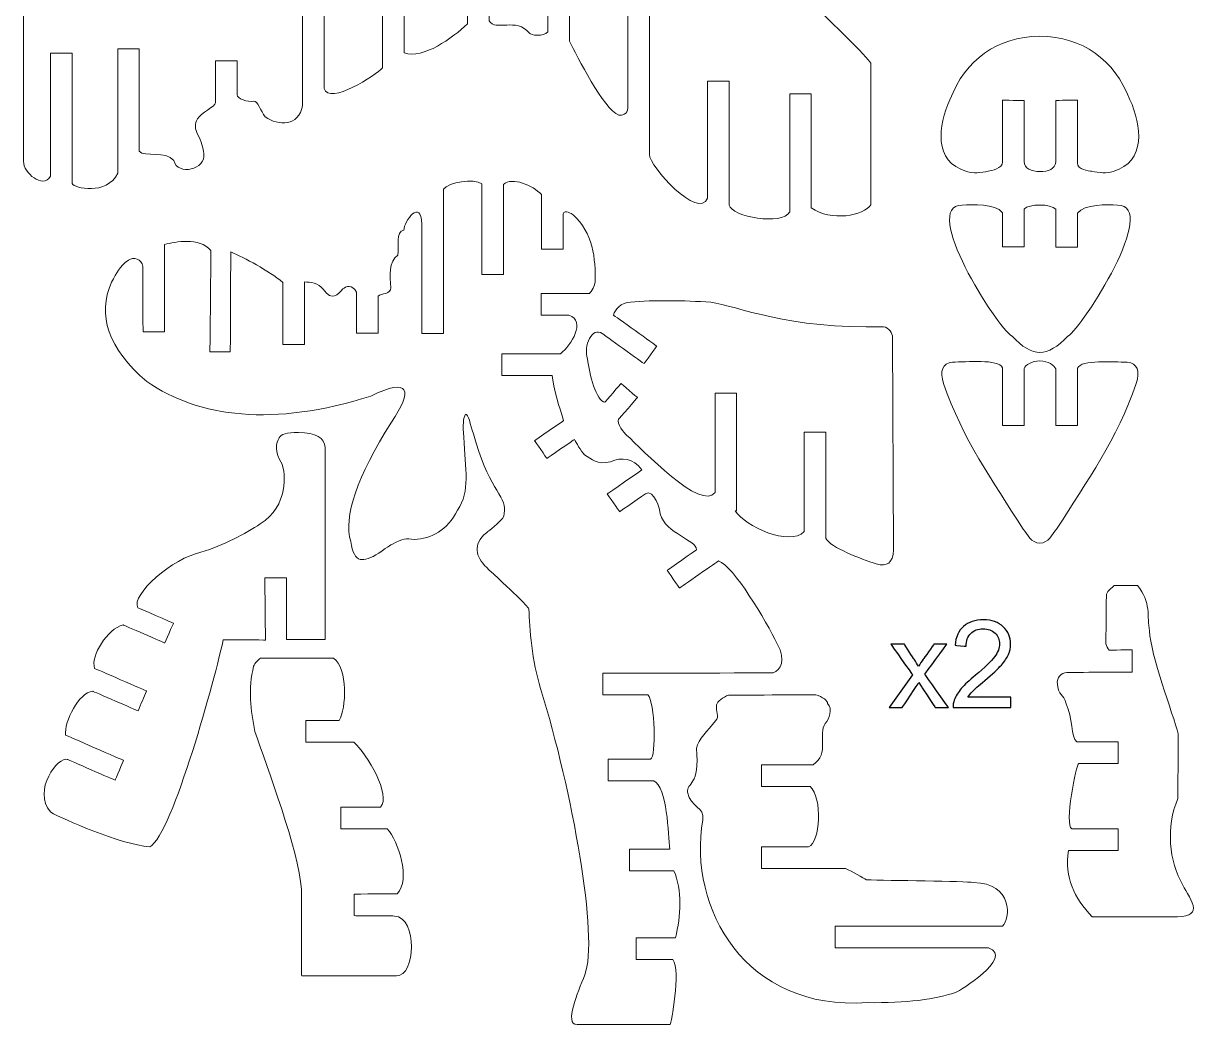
# Model space of a CAD drawing. Header units: centimetres. Extents: x -8.9 to 9.1, y -14.1 to 14.2.
# Drawn here: x -8.89 to 7.37, y -14.11 to -0.2 of the extents above; entities that cross this region are included whole.
import ezdxf

# ---------------------------------------------------------------- set-up
doc = ezdxf.new("R2010")
doc.units = ezdxf.units.CM
doc.header["$MEASUREMENT"] = 0
doc.layers.add('Livello 1', color=7, linetype='Continuous')

msp = doc.modelspace()

# ---------------------------------------------------------------- linework, layer by layer
at = {"layer": 'Livello 1', "color": 250, "lineweight": 20}
for points, knots in [([(-3.59936, -0.60784), (-3.32828, -0.69804), (-2.93151, -0.40298), (-2.71523, -0.20475), (-2.71523, -0.20475), (-2.71523, -0.20475), (-2.71523, 0.91503), (-2.71523, 0.91503), (-2.71523, 0.91503), (-2.71523, 0.91503), (-2.41512, 0.91503), (-2.41512, 0.91503), (-2.41512, 0.91503), (-2.41512, 0.91503), (-2.41512, -0.16362), (-2.41512, -0.16362), (-2.41512, -0.16362), (-2.32851, -0.31538), (-2.03895, -0.11007), (-1.85582, -0.33285), (-1.85582, -0.33285), (-1.84471, -0.36329), (-1.66046, -0.38943), (-1.60027, -0.31595), (-1.60027, -0.31595), (-1.60027, -0.31595), (-1.60027, 1.06105), (-1.60027, 1.06105), (-1.60027, 1.06105), (-1.60027, 1.06105), (-1.3002, 1.06105), (-1.3002, 1.06105), (-1.3002, 1.06105), (-1.3002, 1.06105), (-1.3002, -0.44637), (-1.3002, -0.44637), (-1.3002, -0.44637), (-1.19726, -0.64865), (-0.82338, -1.39753), (-0.61546, -1.47161), (-0.61546, -1.47161), (-0.57588, -1.48745), (-0.49036, -1.46078), (-0.48807, -1.3716), (-0.48807, -1.3716), (-0.48807, -1.3716), (-0.48807, 0.00822), (-0.48807, 0.00822), (-0.48807, 0.00822), (-0.48807, 0.00822), (-0.188, 0.00822), (-0.188, 0.00822), (-0.188, 0.00822), (-0.188, -0.6393), (-0.188, -1.37287), (-0.188, -2.0205), (-0.188, -2.0205), (-0.19826, -2.17784), (0.49805, -2.94157), (0.61817, -2.62555), (0.61817, -2.62555), (0.61817, -2.62555), (0.61817, -0.99984), (0.61817, -0.99984), (0.61817, -0.99984), (0.61817, -0.99984), (0.91828, -0.99984), (0.91828, -0.99984), (0.91828, -0.99984), (0.91828, -0.99984), (0.91828, -2.72232), (0.91828, -2.72232), (0.91828, -2.72232), (0.95179, -2.88738), (1.65915, -3.01103), (1.76075, -2.8182), (1.76075, -2.8182), (1.76075, -2.8182), (1.76075, -1.17916), (1.76075, -1.17916), (1.76075, -1.17916), (1.87, -1.17916), (1.94349, -1.17916), (2.06082, -1.17916), (2.06082, -1.17916), (2.06082, -1.17916), (2.06082, -2.76155), (2.06082, -2.76155), (2.06082, -2.76155), (2.33179, -2.96034), (2.79604, -2.86621), (2.88639, -2.72009), (2.88639, -2.72009), (2.88639, -2.72009), (2.88639, -0.75283), (2.88639, -0.75283), (2.88639, -0.75283), (2.82152, -0.60533), (0.77251, 1.30567), (0.57213, 1.46946), (0.57213, 1.46946), (-0.01708, 1.95107), (-0.8848, 2.5684), (-1.8584, 2.44189), (-1.8584, 2.44189), (-2.70514, 2.25926), (-4.00738, 1.63629), (-5.16195, 1.20258), (-5.16195, 1.20258), (-6.03391, 0.77812), (-5.74058, 0.51541), (-6.04199, 0.36124), (-6.04199, 0.36124), (-6.24759, 0.31048), (-6.4589, 0.41166), (-6.69562, 0.61475), (-6.69562, 0.61475), (-6.94662, 0.80391), (-6.74046, 1.1848), (-7.0189, 1.36236), (-7.0189, 1.36236), (-7.0189, 1.36236), (-7.89654, 1.36236), (-7.89654, 1.36236), (-7.89654, 1.36236), (-7.89654, 1.36236), (-7.89654, 1.66243), (-7.89654, 1.66243), (-7.89654, 1.66243), (-7.89654, 1.66243), (-7.15243, 1.66243), (-7.15243, 1.66243), (-7.15243, 1.66243), (-6.92284, 1.66575), (-6.69791, 2.3961), (-7.01411, 2.41406), (-7.01411, 2.41406), (-7.01411, 2.41406), (-7.78535, 2.41575), (-7.78535, 2.41575), (-7.78535, 2.41575), (-7.78535, 2.52056), (-7.78535, 2.62198), (-7.78535, 2.71586), (-7.78535, 2.71586), (-7.78535, 2.71586), (-6.7746, 2.71586), (-6.7746, 2.71586), (-6.7746, 2.71586), (-6.60125, 2.76497), (-6.58379, 3.30651), (-6.76095, 3.42522), (-6.76095, 3.42522), (-6.76095, 3.42522), (-7.70304, 3.42522), (-7.70304, 3.42522), (-7.70304, 3.42522), (-7.70304, 3.42522), (-7.70304, 3.7253), (-7.70304, 3.7253), (-7.70304, 3.7253), (-7.70304, 3.7253), (-6.71851, 3.7253), (-6.71851, 3.7253), (-6.71851, 3.7253), (-6.67212, 3.76396), (-6.64944, 3.81984), (-6.63483, 3.87396), (-6.63483, 3.87396), (-6.62478, 4.19753), (-6.80727, 4.88576), (-6.98747, 5.12134), (-6.98747, 5.12134), (-7.04921, 5.20954), (-7.1379, 5.38226), (-7.28204, 5.22665), (-7.28204, 5.22665), (-7.28204, 5.22665), (-7.28204, 4.62767), (-7.28204, 4.62767), (-7.28204, 4.62767), (-7.28204, 4.62767), (-7.58211, 4.62767), (-7.58211, 4.62767), (-7.58211, 4.62767), (-7.58211, 4.62767), (-7.58211, 5.70022), (-7.58211, 5.70022), (-7.58211, 5.70022), (-7.70216, 5.94632), (-8.14645, 6.00544), (-8.19849, 5.84838), (-8.19849, 5.84838), (-8.19849, 5.45042), (-8.19849, 5.03082), (-8.19849, 4.63275), (-8.19849, 4.63275), (-8.19849, 4.63275), (-8.49856, 4.63275), (-8.49856, 4.63275), (-8.49856, 4.63275), (-8.49856, 4.63275), (-8.49856, 5.36215), (-8.49856, 5.36215), (-8.49856, 5.36215), (-8.59025, 5.46428), (-8.85412, 5.4071), (-8.87363, 4.87648), (-8.87363, 4.87648), (-8.87363, 2.43699), (-8.89, 0.32403), (-8.89, -2.11543), (-8.89, -2.11543), (-8.88605, -2.27058), (-8.62344, -2.5068), (-8.51285, -2.32195), (-8.51285, -2.32195), (-8.51285, -2.32195), (-8.51288, -0.61094), (-8.51288, -0.61094), (-8.51288, -0.61094), (-8.51288, -0.61094), (-8.21277, -0.61094), (-8.21277, -0.61094), (-8.21277, -0.61094), (-8.21277, -0.61094), (-8.21277, -2.42429), (-8.21277, -2.42429), (-8.21277, -2.42429), (-8.18826, -2.48902), (-7.72964, -2.59415), (-7.57922, -2.28074), (-7.57922, -2.28074), (-7.57922, -2.28074), (-7.57922, -0.55189), (-7.57922, -0.55189), (-7.57922, -0.55189), (-7.57922, -0.55189), (-7.27911, -0.55189), (-7.27911, -0.55189), (-7.27911, -0.55189), (-7.27911, -0.55189), (-7.27911, -1.97432), (-7.27911, -1.97432), (-7.27911, -1.97432), (-7.20983, -2.06347), (-6.90616, -1.95986), (-6.80032, -2.10517), (-6.80032, -2.10517), (-6.74726, -2.31923), (-6.34647, -2.2316), (-6.38281, -2.00572), (-6.38281, -2.00572), (-6.39473, -1.93153), (-6.41467, -1.83205), (-6.46487, -1.74745), (-6.46487, -1.74745), (-6.50663, -1.6613), (-6.51464, -1.59082), (-6.46924, -1.52686), (-6.46924, -1.52686), (-6.42976, -1.44815), (-6.21993, -1.3511), (-6.22021, -1.30119), (-6.22021, -1.30119), (-6.22021, -1.30119), (-6.22021, -0.71688), (-6.22021, -0.71688), (-6.22021, -0.71688), (-6.22021, -0.71688), (-5.92014, -0.71688), (-5.92014, -0.71688), (-5.92014, -0.71688), (-5.92014, -0.71688), (-5.92014, -1.18939), (-5.92014, -1.18939), (-5.92014, -1.18939), (-5.92113, -1.23885), (-5.7772, -1.29921), (-5.68646, -1.28044), (-5.68646, -1.28044), (-5.63259, -1.26524), (-5.59322, -1.41863), (-5.52937, -1.49655), (-5.52937, -1.49655), (-5.34152, -1.62486), (-5.06413, -1.6311), (-5.01015, -1.34313), (-5.01015, -1.34313), (-5.01015, -1.34313), (-5.01015, 0.03457), (-5.01015, 0.03457), (-5.01015, 0.03457), (-5.01015, 0.03457), (-4.70973, 0.03295), (-4.70973, 0.03295), (-4.70973, 0.03295), (-4.70973, 0.03295), (-4.70973, -1.10296), (-4.70973, -1.10296), (-4.70973, -1.10296), (-4.63705, -1.34384), (-3.98766, -0.91373), (-3.89943, -0.81495), (-3.89943, -0.81495), (-3.89943, -0.81495), (-3.89943, 0.46732), (-3.89943, 0.46732), (-3.89943, 0.46732), (-3.89943, 0.46732), (-3.59936, 0.46732), (-3.59936, 0.46732), (-3.59936, 0.46732), (-3.59936, 0.46732), (-3.59936, -0.60784), (-3.59936, -0.60784)], [0, 0, 0, 0, 0.01265823, 0.01265823, 0.01265823, 0.01265824, 0.02531646, 0.02531646, 0.02531646, 0.02531647, 0.03797468, 0.03797468, 0.03797468, 0.03797469, 0.05063291, 0.05063291, 0.05063291, 0.05063292, 0.06329114, 0.06329114, 0.06329114, 0.06329115, 0.07594937, 0.07594937, 0.07594937, 0.07594938, 0.08860759, 0.08860759, 0.08860759, 0.0886076, 0.10126582, 0.10126582, 0.10126582, 0.10126583, 0.11392405, 0.11392405, 0.11392405, 0.11392406, 0.12658228, 0.12658228, 0.12658228, 0.12658229, 0.13924051, 0.13924051, 0.13924051, 0.13924052, 0.15189873, 0.15189873, 0.15189873, 0.15189874, 0.16455696, 0.16455696, 0.16455696, 0.16455697, 0.17721519, 0.17721519, 0.17721519, 0.1772152, 0.18987342, 0.18987342, 0.18987342, 0.18987343, 0.20253165, 0.20253165, 0.20253165, 0.20253166, 0.21518987, 0.21518987, 0.21518987, 0.21518988, 0.2278481, 0.2278481, 0.2278481, 0.22784811, 0.24050633, 0.24050633, 0.24050633, 0.24050634, 0.25316456, 0.25316456, 0.25316456, 0.25316457, 0.26582278, 0.26582278, 0.26582278, 0.26582279, 0.27848101, 0.27848101, 0.27848101, 0.27848102, 0.29113924, 0.29113924, 0.29113924, 0.29113925, 0.30379747, 0.30379747, 0.30379747, 0.30379748, 0.3164557, 0.3164557, 0.3164557, 0.31645571, 0.32911392, 0.32911392, 0.32911392, 0.32911393, 0.34177215, 0.34177215, 0.34177215, 0.34177216, 0.35443038, 0.35443038, 0.35443038, 0.35443039, 0.36708861, 0.36708861, 0.36708861, 0.36708862, 0.37974684, 0.37974684, 0.37974684, 0.37974685, 0.39240506, 0.39240506, 0.39240506, 0.39240507, 0.40506329, 0.40506329, 0.40506329, 0.4050633, 0.41772152, 0.41772152, 0.41772152, 0.41772153, 0.43037975, 0.43037975, 0.43037975, 0.43037976, 0.44303797, 0.44303797, 0.44303797, 0.44303798, 0.4556962, 0.4556962, 0.4556962, 0.45569621, 0.46835443, 0.46835443, 0.46835443, 0.46835444, 0.48101266, 0.48101266, 0.48101266, 0.48101267, 0.49367089, 0.49367089, 0.49367089, 0.4936709, 0.50632911, 0.50632911, 0.50632911, 0.50632912, 0.51898734, 0.51898734, 0.51898734, 0.51898735, 0.53164557, 0.53164557, 0.53164557, 0.53164558, 0.5443038, 0.5443038, 0.5443038, 0.54430381, 0.55696203, 0.55696203, 0.55696203, 0.55696204, 0.56962025, 0.56962025, 0.56962025, 0.56962026, 0.58227848, 0.58227848, 0.58227848, 0.58227849, 0.59493671, 0.59493671, 0.59493671, 0.59493672, 0.60759494, 0.60759494, 0.60759494, 0.60759495, 0.62025316, 0.62025316, 0.62025316, 0.62025317, 0.63291139, 0.63291139, 0.63291139, 0.6329114, 0.64556962, 0.64556962, 0.64556962, 0.64556963, 0.65822785, 0.65822785, 0.65822785, 0.65822786, 0.67088608, 0.67088608, 0.67088608, 0.67088609, 0.6835443, 0.6835443, 0.6835443, 0.68354431, 0.69620253, 0.69620253, 0.69620253, 0.69620254, 0.70886076, 0.70886076, 0.70886076, 0.70886077, 0.72151899, 0.72151899, 0.72151899, 0.721519, 0.73417722, 0.73417722, 0.73417722, 0.73417723, 0.74683544, 0.74683544, 0.74683544, 0.74683545, 0.75949367, 0.75949367, 0.75949367, 0.75949368, 0.7721519, 0.7721519, 0.7721519, 0.77215191, 0.78481013, 0.78481013, 0.78481013, 0.78481014, 0.79746835, 0.79746835, 0.79746835, 0.79746836, 0.81012658, 0.81012658, 0.81012658, 0.81012659, 0.82278481, 0.82278481, 0.82278481, 0.82278482, 0.83544304, 0.83544304, 0.83544304, 0.83544305, 0.84810127, 0.84810127, 0.84810127, 0.84810128, 0.86075949, 0.86075949, 0.86075949, 0.8607595, 0.87341772, 0.87341772, 0.87341772, 0.87341773, 0.88607595, 0.88607595, 0.88607595, 0.88607596, 0.89873418, 0.89873418, 0.89873418, 0.89873419, 0.91139241, 0.91139241, 0.91139241, 0.91139242, 0.92405063, 0.92405063, 0.92405063, 0.92405064, 0.93670886, 0.93670886, 0.93670886, 0.93670887, 0.94936709, 0.94936709, 0.94936709, 0.9493671, 0.96202532, 0.96202532, 0.96202532, 0.96202533, 0.97468354, 0.97468354, 0.97468354, 0.97468355, 0.98734177, 0.98734177, 0.98734177, 0.98734178, 1, 1, 1, 1]), ([(5.23801, -0.37469), (5.83434, -0.38499), (6.27196, -0.7016), (6.48878, -1.25868), (6.48878, -1.25868), (6.65487, -1.6153), (6.71735, -2.12319), (6.25806, -2.25499), (6.25806, -2.25499), (6.16151, -2.2884), (6.06383, -2.26896), (5.95672, -2.25369), (5.95672, -2.25369), (5.91559, -2.24409), (5.75959, -2.23199), (5.75931, -2.13956), (5.75931, -2.13956), (5.75931, -2.13956), (5.75931, -1.26623), (5.75931, -1.26623), (5.75931, -1.26623), (5.75931, -1.26623), (5.45821, -1.26778), (5.45821, -1.26778), (5.45821, -1.26778), (5.45821, -1.55064), (5.45821, -1.84214), (5.45821, -2.12499), (5.45821, -2.12499), (5.45193, -2.22031), (5.35118, -2.25746), (5.23801, -2.25704), (5.23801, -2.25704), (5.12484, -2.25746), (5.0189, -2.21425), (5.01784, -2.1172), (5.01784, -2.1172), (5.02066, -1.83219), (5.01784, -1.55356), (5.01784, -1.26951), (5.01784, -1.26951), (5.01784, -1.26951), (4.71865, -1.26644), (4.71865, -1.26644), (4.71865, -1.26644), (4.71865, -1.26644), (4.71865, -2.12637), (4.71865, -2.12637), (4.71865, -2.12637), (4.72006, -2.21012), (4.56202, -2.24575), (4.51965, -2.25362), (4.51965, -2.25362), (4.41709, -2.27302), (4.31535, -2.28667), (4.21795, -2.25499), (4.21795, -2.25499), (3.75867, -2.12319), (3.82115, -1.6153), (3.98723, -1.25868), (3.98723, -1.25868), (4.20405, -0.7016), (4.64167, -0.38499), (5.23801, -0.37469)], [0, 0, 0, 0, 0.0625, 0.0625, 0.0625, 0.06250001, 0.125, 0.125, 0.125, 0.12500001, 0.1875, 0.1875, 0.1875, 0.18750001, 0.25, 0.25, 0.25, 0.25000001, 0.3125, 0.3125, 0.3125, 0.31250001, 0.375, 0.375, 0.375, 0.37500001, 0.4375, 0.4375, 0.4375, 0.43750001, 0.5, 0.5, 0.5, 0.50000001, 0.5625, 0.5625, 0.5625, 0.56250001, 0.625, 0.625, 0.625, 0.62500001, 0.6875, 0.6875, 0.6875, 0.68750001, 0.75, 0.75, 0.75, 0.75000001, 0.8125, 0.8125, 0.8125, 0.81250001, 0.875, 0.875, 0.875, 0.87500001, 0.9375, 0.9375, 0.9375, 0.93750001, 1, 1, 1, 1]), ([(-4.26075, -3.93294), (-4.31913, -3.81667), (-4.40912, -3.85103), (-4.45001, -3.88885), (-4.45001, -3.88885), (-4.52307, -3.96586), (-4.59349, -4.06813), (-4.72345, -3.89347), (-4.72345, -3.89347), (-4.78596, -3.80404), (-4.90442, -3.7912), (-4.98228, -3.79159), (-4.98228, -3.79159), (-4.98228, -3.79159), (-4.98228, -4.65931), (-4.98228, -4.65931), (-4.98228, -4.65931), (-4.98228, -4.65931), (-5.28235, -4.65931), (-5.28235, -4.65931), (-5.28235, -4.65931), (-5.28235, -4.65931), (-5.28235, -3.79984), (-5.28235, -3.79984), (-5.28235, -3.79984), (-5.49575, -3.62416), (-5.80496, -3.46142), (-6.00777, -3.37467), (-6.00777, -3.37467), (-6.00777, -3.37467), (-6.01426, -4.7612), (-6.01426, -4.7612), (-6.01426, -4.7612), (-6.01426, -4.7612), (-6.29716, -4.7612), (-6.29716, -4.7612), (-6.29716, -4.7612), (-6.29716, -4.7612), (-6.28414, -3.35393), (-6.28414, -3.35393), (-6.28414, -3.35393), (-6.45188, -3.16216), (-6.77499, -3.23656), (-6.9276, -3.26866), (-6.9276, -3.26866), (-6.9276, -3.26866), (-6.9276, -4.48271), (-6.9276, -4.48271), (-6.9276, -4.48271), (-6.9276, -4.48271), (-7.22768, -4.48271), (-7.22768, -4.48271), (-7.22768, -4.48271), (-7.22768, -4.18056), (-7.23152, -3.87795), (-7.23152, -3.57558), (-7.23152, -3.57558), (-7.23801, -3.47165), (-7.36371, -3.43704), (-7.43084, -3.48911), (-7.43084, -3.48911), (-7.5595, -3.5802), (-7.58458, -3.66003), (-7.66554, -3.79582), (-7.66554, -3.79582), (-7.86479, -4.24836), (-7.7186, -4.71212), (-7.17286, -5.1762), (-7.17286, -5.1762), (-6.4461, -5.6757), (-5.41821, -5.80655), (-4.06326, -5.3781), (-4.06326, -5.3781), (-3.51469, -5.10371), (-3.47522, -5.30243), (-3.77585, -5.74033), (-3.77585, -5.74033), (-4.25454, -6.49669), (-4.44292, -7.04952), (-4.34111, -7.39884), (-4.34111, -7.39884), (-4.28907, -7.71014), (-4.17551, -7.68957), (-3.94829, -7.56088), (-3.94829, -7.56088), (-3.81416, -7.45603), (-3.7591, -7.43225), (-3.7591, -7.43225), (-3.7591, -7.43225), (-3.61657, -7.35616), (-3.57156, -7.35263), (-3.45606, -7.36918), (-3.45606, -7.36918), (-3.22495, -7.35312), (-2.99618, -7.2499), (-2.85613, -6.96038), (-2.85613, -6.96038), (-2.67148, -6.69675), (-2.75311, -6.39738), (-2.76966, -5.94872), (-2.76966, -5.94872), (-2.78613, -5.78242), (-2.77622, -5.67567), (-2.74595, -5.62917), (-2.74595, -5.62917), (-2.70574, -5.62275), (-2.67829, -5.76795), (-2.63507, -5.90331), (-2.63507, -5.90331), (-2.44846, -6.61871), (-2.1814, -6.77506), (-2.20282, -6.96701), (-2.20282, -6.96701), (-2.20444, -7.03061), (-2.21347, -7.06857), (-2.25732, -7.10343), (-2.25732, -7.10343), (-2.39783, -7.24327), (-2.44412, -7.26073), (-2.48977, -7.30666), (-2.48977, -7.30666), (-2.65289, -7.48069), (-2.59133, -7.62459), (-2.4202, -7.78976), (-2.4202, -7.78976), (-2.04452, -8.13424), (-1.85925, -8.31702), (-1.86433, -8.33808), (-1.86433, -8.33808), (-1.85558, -8.59804), (-1.8209, -9.06244), (-1.70067, -9.44157), (-1.70067, -9.44157), (-1.26196, -10.8657), (-0.88868, -12.90391), (-1.08832, -13.4185), (-1.08832, -13.4185), (-1.18354, -13.6688), (-1.37947, -14.10173), (-1.19419, -14.10907), (-1.19419, -14.10907), (-1.19419, -14.10907), (0.10135, -14.10907), (0.10135, -14.10907), (0.10135, -14.10907), (0.11014, -14.10907), (0.25273, -13.36026), (0.13614, -13.20514), (0.13614, -13.20514), (0.13614, -13.20514), (-0.37331, -13.20514), (-0.37331, -13.20514), (-0.37331, -13.20514), (-0.37331, -13.20514), (-0.37331, -12.90507), (-0.37331, -12.90507), (-0.37331, -12.90507), (-0.37331, -12.90507), (0.17286, -12.90507), (0.17286, -12.90507), (0.17286, -12.90507), (0.24864, -12.60214), (0.26963, -12.23733), (0.15099, -11.97137), (0.15099, -11.97137), (-0.05507, -11.97137), (-0.25961, -11.97137), (-0.46426, -11.97137), (-0.46426, -11.97137), (-0.46426, -11.97137), (-0.46426, -11.6713), (-0.46426, -11.6713), (-0.46426, -11.6713), (-0.28568, -11.6713), (-0.09507, -11.6713), (0.09394, -11.6713), (0.09394, -11.6713), (0.0744, -11.46658), (0.05881, -10.8113), (-0.12947, -10.72194), (-0.12947, -10.72194), (-0.12947, -10.72194), (-0.76426, -10.72194), (-0.76426, -10.72194), (-0.76426, -10.72194), (-0.76426, -10.72194), (-0.76426, -10.42183), (-0.76426, -10.42183), (-0.76426, -10.42183), (-0.76426, -10.42183), (-0.17233, -10.42183), (-0.17233, -10.42183), (-0.17233, -10.42183), (-0.09599, -10.39234), (-0.10714, -9.62741), (-0.21315, -9.5262), (-0.21315, -9.5262), (-0.21315, -9.5262), (-0.83683, -9.5262), (-0.83683, -9.5262), (-0.83683, -9.5262), (-0.83683, -9.5262), (-0.83683, -9.22609), (-0.83683, -9.22609), (-0.83683, -9.22609), (-0.83683, -9.22609), (-0.81576, -9.22609), (-0.81576, -9.22609), (-0.81576, -9.22609), (-0.81576, -9.22609), (1.53314, -9.22327), (1.53314, -9.22327), (1.53314, -9.22327), (1.62486, -9.18097), (1.72131, -9.05372), (1.5881, -8.81923), (1.5881, -8.81923), (1.43372, -8.50713), (0.97871, -7.73116), (0.77061, -7.66667), (0.77061, -7.66667), (0.77061, -7.66667), (0.22885, -8.04305), (0.22885, -8.04305), (0.22885, -8.04305), (0.22885, -8.04305), (0.05764, -7.7966), (0.05764, -7.7966), (0.05764, -7.7966), (0.05764, -7.7966), (0.46761, -7.5118), (0.46761, -7.5118), (0.46761, -7.5118), (0.4651, -7.37591), (0.04015, -7.29104), (-0.03972, -7.01365), (-0.03972, -7.01365), (-0.03411, -6.95336), (-0.12799, -6.66471), (-0.24349, -6.73329), (-0.24349, -6.73329), (-0.24349, -6.73329), (-0.60364, -6.98348), (-0.60364, -6.98348), (-0.60364, -6.98348), (-0.60364, -6.98348), (-0.77484, -6.73703), (-0.77484, -6.73703), (-0.77484, -6.73703), (-0.77484, -6.73703), (-0.29415, -6.40313), (-0.29415, -6.40313), (-0.29415, -6.40313), (-0.41197, -6.23778), (-0.57711, -6.22074), (-0.72923, -6.28858), (-0.72923, -6.28858), (-0.91592, -6.33709), (-0.99219, -6.25408), (-1.0909, -6.19326), (-1.0909, -6.19326), (-1.14646, -6.13269), (-1.20562, -6.0258), (-1.23232, -5.97817), (-1.23232, -5.97817), (-1.23232, -5.97817), (-1.61364, -6.24307), (-1.61364, -6.24307), (-1.61364, -6.24307), (-1.61364, -6.24307), (-1.78484, -5.99662), (-1.78484, -5.99662), (-1.78484, -5.99662), (-1.78484, -5.99662), (-1.38183, -5.71666), (-1.38183, -5.71666), (-1.38183, -5.71666), (-1.43313, -5.55678), (-1.52509, -5.2554), (-1.53991, -5.08921), (-1.53991, -5.08921), (-1.53991, -5.08921), (-2.24067, -5.08921), (-2.24067, -5.08921), (-2.24067, -5.08921), (-2.24067, -5.08921), (-2.24067, -4.7891), (-2.24067, -4.7891), (-2.24067, -4.7891), (-2.24067, -4.7891), (-1.42325, -4.7891), (-1.42325, -4.7891), (-1.42325, -4.7891), (-1.27526, -4.66252), (-1.06571, -4.34111), (-1.30694, -4.25083), (-1.30694, -4.25083), (-1.30694, -4.25083), (-1.69249, -4.25083), (-1.69249, -4.25083), (-1.69249, -4.25083), (-1.69249, -4.25083), (-1.69249, -3.95076), (-1.69249, -3.95076), (-1.69249, -3.95076), (-1.69249, -3.95076), (-1.0239, -3.95076), (-1.0239, -3.95076), (-1.0239, -3.95076), (-0.99088, -3.92871), (-0.94735, -3.83332), (-0.94499, -3.79187), (-0.94499, -3.79187), (-0.93186, -3.47571), (-0.97561, -3.09594), (-1.25109, -2.86061), (-1.25109, -2.86061), (-1.27102, -2.83976), (-1.36857, -2.7771), (-1.38928, -2.8442), (-1.38928, -2.8442), (-1.38928, -2.8442), (-1.38928, -3.33675), (-1.38928, -3.33675), (-1.38928, -3.33675), (-1.48594, -3.33675), (-1.58849, -3.33675), (-1.68935, -3.33675), (-1.68935, -3.33675), (-1.68935, -3.33675), (-1.68935, -2.57415), (-1.68935, -2.57415), (-1.68935, -2.57415), (-1.81303, -2.45032), (-2.09596, -2.32512), (-2.21679, -2.43607), (-2.21679, -2.43607), (-2.21679, -2.43607), (-2.21679, -3.6884), (-2.21679, -3.6884), (-2.21679, -3.6884), (-2.21679, -3.6884), (-2.51686, -3.6884), (-2.51686, -3.6884), (-2.51686, -3.6884), (-2.51686, -3.6884), (-2.51686, -2.42817), (-2.51686, -2.42817), (-2.51686, -2.42817), (-2.62657, -2.3422), (-2.98355, -2.40827), (-3.04945, -2.50105), (-3.04945, -2.50105), (-3.04945, -2.50105), (-3.05269, -3.2549), (-3.05269, -3.2549), (-3.05269, -3.2549), (-3.05269, -3.2549), (-3.05269, -4.50557), (-3.05269, -4.50557), (-3.05269, -4.50557), (-3.05269, -4.50557), (-3.3528, -4.50557), (-3.3528, -4.50557), (-3.3528, -4.50557), (-3.3528, -4.50557), (-3.3528, -2.98845), (-3.3528, -2.98845), (-3.3528, -2.98845), (-3.35894, -2.61885), (-3.60401, -2.95162), (-3.60024, -3.07079), (-3.60024, -3.07079), (-3.73154, -3.09203), (-3.65612, -3.29632), (-3.68783, -3.41754), (-3.68783, -3.41754), (-3.81028, -3.5118), (-3.80175, -3.70226), (-3.78256, -3.87107), (-3.78256, -3.87107), (-3.78435, -3.96533), (-3.91051, -3.94586), (-3.96067, -3.98918), (-3.96067, -3.98918), (-3.96067, -3.98918), (-3.96067, -4.50219), (-3.96067, -4.50219), (-3.96067, -4.50219), (-3.96067, -4.50219), (-4.26075, -4.50219), (-4.26075, -4.50219), (-4.26075, -4.50219), (-4.26075, -4.3167), (-4.26075, -4.12235), (-4.26075, -3.93294)], [0, 0, 0, 0, 0.01010101, 0.01010101, 0.01010101, 0.01010102, 0.02020202, 0.02020202, 0.02020202, 0.02020203, 0.03030303, 0.03030303, 0.03030303, 0.03030304, 0.04040404, 0.04040404, 0.04040404, 0.04040405, 0.05050505, 0.05050505, 0.05050505, 0.05050506, 0.06060606, 0.06060606, 0.06060606, 0.06060607, 0.07070707, 0.07070707, 0.07070707, 0.07070708, 0.08080808, 0.08080808, 0.08080808, 0.08080809, 0.09090909, 0.09090909, 0.09090909, 0.0909091, 0.1010101, 0.1010101, 0.1010101, 0.10101011, 0.11111111, 0.11111111, 0.11111111, 0.11111112, 0.12121212, 0.12121212, 0.12121212, 0.12121213, 0.13131313, 0.13131313, 0.13131313, 0.13131314, 0.14141414, 0.14141414, 0.14141414, 0.14141415, 0.15151515, 0.15151515, 0.15151515, 0.15151516, 0.16161616, 0.16161616, 0.16161616, 0.16161617, 0.17171717, 0.17171717, 0.17171717, 0.17171718, 0.18181818, 0.18181818, 0.18181818, 0.18181819, 0.19191919, 0.19191919, 0.19191919, 0.1919192, 0.2020202, 0.2020202, 0.2020202, 0.20202021, 0.21212121, 0.21212121, 0.21212121, 0.21212122, 0.22222222, 0.22222222, 0.22222222, 0.22222223, 0.23232323, 0.23232323, 0.23232323, 0.23232324, 0.24242424, 0.24242424, 0.24242424, 0.24242425, 0.25252525, 0.25252525, 0.25252525, 0.25252526, 0.26262626, 0.26262626, 0.26262626, 0.26262627, 0.27272727, 0.27272727, 0.27272727, 0.27272728, 0.28282828, 0.28282828, 0.28282828, 0.28282829, 0.29292929, 0.29292929, 0.29292929, 0.2929293, 0.3030303, 0.3030303, 0.3030303, 0.30303031, 0.31313131, 0.31313131, 0.31313131, 0.31313132, 0.32323232, 0.32323232, 0.32323232, 0.32323233, 0.33333333, 0.33333333, 0.33333333, 0.33333334, 0.34343434, 0.34343434, 0.34343434, 0.34343435, 0.35353535, 0.35353535, 0.35353535, 0.35353536, 0.36363636, 0.36363636, 0.36363636, 0.36363637, 0.37373737, 0.37373737, 0.37373737, 0.37373738, 0.38383838, 0.38383838, 0.38383838, 0.38383839, 0.39393939, 0.39393939, 0.39393939, 0.3939394, 0.4040404, 0.4040404, 0.4040404, 0.40404041, 0.41414141, 0.41414141, 0.41414141, 0.41414142, 0.42424242, 0.42424242, 0.42424242, 0.42424243, 0.43434343, 0.43434343, 0.43434343, 0.43434344, 0.44444444, 0.44444444, 0.44444444, 0.44444445, 0.45454545, 0.45454545, 0.45454545, 0.45454546, 0.46464646, 0.46464646, 0.46464646, 0.46464647, 0.47474747, 0.47474747, 0.47474747, 0.47474748, 0.48484848, 0.48484848, 0.48484848, 0.48484849, 0.49494949, 0.49494949, 0.49494949, 0.4949495, 0.50505051, 0.50505051, 0.50505051, 0.50505052, 0.51515152, 0.51515152, 0.51515152, 0.51515153, 0.52525253, 0.52525253, 0.52525253, 0.52525254, 0.53535354, 0.53535354, 0.53535354, 0.53535355, 0.54545455, 0.54545455, 0.54545455, 0.54545456, 0.55555556, 0.55555556, 0.55555556, 0.55555557, 0.56565657, 0.56565657, 0.56565657, 0.56565658, 0.57575758, 0.57575758, 0.57575758, 0.57575759, 0.58585859, 0.58585859, 0.58585859, 0.5858586, 0.5959596, 0.5959596, 0.5959596, 0.59595961, 0.60606061, 0.60606061, 0.60606061, 0.60606062, 0.61616162, 0.61616162, 0.61616162, 0.61616163, 0.62626263, 0.62626263, 0.62626263, 0.62626264, 0.63636364, 0.63636364, 0.63636364, 0.63636365, 0.64646465, 0.64646465, 0.64646465, 0.64646466, 0.65656566, 0.65656566, 0.65656566, 0.65656567, 0.66666667, 0.66666667, 0.66666667, 0.66666668, 0.67676768, 0.67676768, 0.67676768, 0.67676769, 0.68686869, 0.68686869, 0.68686869, 0.6868687, 0.6969697, 0.6969697, 0.6969697, 0.69696971, 0.70707071, 0.70707071, 0.70707071, 0.70707072, 0.71717172, 0.71717172, 0.71717172, 0.71717173, 0.72727273, 0.72727273, 0.72727273, 0.72727274, 0.73737374, 0.73737374, 0.73737374, 0.73737375, 0.74747475, 0.74747475, 0.74747475, 0.74747476, 0.75757576, 0.75757576, 0.75757576, 0.75757577, 0.76767677, 0.76767677, 0.76767677, 0.76767678, 0.77777778, 0.77777778, 0.77777778, 0.77777779, 0.78787879, 0.78787879, 0.78787879, 0.7878788, 0.7979798, 0.7979798, 0.7979798, 0.79797981, 0.80808081, 0.80808081, 0.80808081, 0.80808082, 0.81818182, 0.81818182, 0.81818182, 0.81818183, 0.82828283, 0.82828283, 0.82828283, 0.82828284, 0.83838384, 0.83838384, 0.83838384, 0.83838385, 0.84848485, 0.84848485, 0.84848485, 0.84848486, 0.85858586, 0.85858586, 0.85858586, 0.85858587, 0.86868687, 0.86868687, 0.86868687, 0.86868688, 0.87878788, 0.87878788, 0.87878788, 0.87878789, 0.88888889, 0.88888889, 0.88888889, 0.8888889, 0.8989899, 0.8989899, 0.8989899, 0.89898991, 0.90909091, 0.90909091, 0.90909091, 0.90909092, 0.91919192, 0.91919192, 0.91919192, 0.91919193, 0.92929293, 0.92929293, 0.92929293, 0.92929294, 0.93939394, 0.93939394, 0.93939394, 0.93939395, 0.94949495, 0.94949495, 0.94949495, 0.94949496, 0.95959596, 0.95959596, 0.95959596, 0.95959597, 0.96969697, 0.96969697, 0.96969697, 0.96969698, 0.97979798, 0.97979798, 0.97979798, 0.97979799, 0.98989899, 0.98989899, 0.98989899, 0.989899, 1, 1, 1, 1]), ([(5.23801, -4.76931), (5.3516, -4.76934), (5.48922, -4.69244), (5.62476, -4.54551), (5.62476, -4.54551), (5.84546, -4.40651), (6.90651, -2.72965), (6.31821, -2.72203), (6.31821, -2.72203), (6.17717, -2.7165), (5.85819, -2.70432), (5.75931, -2.83549), (5.75931, -2.83549), (5.75931, -2.83549), (5.75931, -3.30884), (5.75931, -3.30884), (5.75931, -3.30884), (5.75931, -3.30884), (5.45821, -3.30574), (5.45821, -3.30574), (5.45821, -3.30574), (5.45821, -3.30574), (5.45821, -2.77936), (5.45821, -2.77936), (5.45821, -2.77936), (5.39122, -2.70439), (5.08473, -2.70281), (5.01784, -2.77763), (5.01784, -2.77763), (5.01784, -2.77763), (5.01784, -3.30228), (5.01784, -3.30228), (5.01784, -3.30228), (5.01784, -3.30228), (4.71861, -3.30228), (4.71861, -3.30228), (4.71861, -3.30228), (4.71861, -3.30228), (4.71861, -2.82857), (4.71861, -2.82857), (4.71861, -2.82857), (4.61976, -2.69741), (4.29884, -2.7165), (4.1578, -2.72203), (4.1578, -2.72203), (3.56951, -2.72965), (4.6306, -4.40651), (4.85126, -4.54551), (4.85126, -4.54551), (4.98679, -4.69244), (5.12441, -4.76934), (5.23801, -4.76931)], [0, 0, 0, 0, 0.07692308, 0.07692308, 0.07692308, 0.07692309, 0.15384615, 0.15384615, 0.15384615, 0.15384616, 0.23076923, 0.23076923, 0.23076923, 0.23076924, 0.30769231, 0.30769231, 0.30769231, 0.30769232, 0.38461538, 0.38461538, 0.38461538, 0.38461539, 0.46153846, 0.46153846, 0.46153846, 0.46153847, 0.53846154, 0.53846154, 0.53846154, 0.53846155, 0.61538462, 0.61538462, 0.61538462, 0.61538463, 0.69230769, 0.69230769, 0.69230769, 0.6923077, 0.76923077, 0.76923077, 0.76923077, 0.76923078, 0.84615385, 0.84615385, 0.84615385, 0.84615386, 0.92307692, 0.92307692, 0.92307692, 0.92307693, 1, 1, 1, 1]), ([(3.20262, -7.51505), (3.20262, -7.51505), (3.19024, -4.5587), (3.19024, -4.5587), (3.19024, -4.5587), (3.19239, -4.50568), (3.13824, -4.42881), (3.06673, -4.41262), (3.06673, -4.41262), (1.73884, -4.45322), (1.02983, -4.12327), (0.66347, -4.07247), (0.66347, -4.07247), (0.29203, -4.0465), (-0.13106, -4.04312), (-0.45053, -4.07003), (-0.45053, -4.07003), (-0.58417, -4.07794), (-0.67003, -4.17484), (-0.68894, -4.25069), (-0.68894, -4.25069), (-0.68894, -4.25069), (-0.08791, -4.68203), (-0.08791, -4.68203), (-0.08791, -4.68203), (-0.08791, -4.68203), (-0.26293, -4.9258), (-0.26293, -4.9258), (-0.26293, -4.9258), (-0.26293, -4.9258), (-0.84392, -4.50885), (-0.84392, -4.50885), (-0.84392, -4.50885), (-0.98587, -4.40531), (-1.10734, -4.67674), (-1.0517, -4.86015), (-1.0517, -4.86015), (-1.02129, -5.06758), (-0.93091, -5.45648), (-0.80652, -5.45934), (-0.80652, -5.45934), (-0.80652, -5.45934), (-0.58307, -5.20086), (-0.58307, -5.20086), (-0.58307, -5.20086), (-0.58307, -5.20086), (-0.35606, -5.39711), (-0.35606, -5.39711), (-0.35606, -5.39711), (-0.35606, -5.39711), (-0.61666, -5.69856), (-0.61666, -5.69856), (-0.61666, -5.69856), (-0.64756, -5.75338), (-0.53806, -5.8964), (-0.50539, -5.91951), (-0.50539, -5.91951), (-0.2939, -6.11219), (0.53601, -6.99149), (0.72305, -6.71396), (0.72305, -6.71396), (0.72305, -6.71396), (0.72305, -5.33643), (0.72305, -5.33643), (0.72305, -5.33643), (0.82659, -5.33643), (0.93415, -5.33643), (1.02313, -5.33643), (1.02313, -5.33643), (1.02313, -5.33643), (1.02313, -6.97121), (1.02313, -6.97121), (1.02313, -6.97121), (1.02313, -6.97121), (1.00323, -6.97121), (1.00323, -6.97121), (1.00323, -6.97121), (1.1418, -7.18386), (1.75736, -7.47201), (1.96211, -7.25879), (1.96211, -7.25879), (1.96211, -7.25879), (1.96211, -5.87954), (1.96211, -5.87954), (1.96211, -5.87954), (1.96211, -5.87954), (2.26219, -5.87954), (2.26219, -5.87954), (2.26219, -5.87954), (2.26219, -5.87954), (2.26219, -7.35408), (2.26219, -7.35408), (2.26219, -7.35408), (2.33253, -7.48326), (2.74927, -7.63711), (2.96428, -7.70939), (2.96428, -7.70939), (3.11192, -7.75183), (3.19754, -7.69564), (3.20262, -7.51505)], [0, 0, 0, 0, 0.04, 0.04, 0.04, 0.04000001, 0.08, 0.08, 0.08, 0.08000001, 0.12, 0.12, 0.12, 0.12000001, 0.16, 0.16, 0.16, 0.16000001, 0.2, 0.2, 0.2, 0.20000001, 0.24, 0.24, 0.24, 0.24000001, 0.28, 0.28, 0.28, 0.28000001, 0.32, 0.32, 0.32, 0.32000001, 0.36, 0.36, 0.36, 0.36000001, 0.4, 0.4, 0.4, 0.40000001, 0.44, 0.44, 0.44, 0.44000001, 0.48, 0.48, 0.48, 0.48000001, 0.52, 0.52, 0.52, 0.52000001, 0.56, 0.56, 0.56, 0.56000001, 0.6, 0.6, 0.6, 0.60000001, 0.64, 0.64, 0.64, 0.64000001, 0.68, 0.68, 0.68, 0.68000001, 0.72, 0.72, 0.72, 0.72000001, 0.76, 0.76, 0.76, 0.76000001, 0.8, 0.8, 0.8, 0.80000001, 0.84, 0.84, 0.84, 0.84000001, 0.88, 0.88, 0.88, 0.88000001, 0.92, 0.92, 0.92, 0.92000001, 0.96, 0.96, 0.96, 0.96000001, 1, 1, 1, 1]), ([(5.23801, -4.88731), (5.35492, -4.89024), (5.4369, -4.94704), (5.45821, -4.99854), (5.45821, -4.99854), (5.45821, -4.99854), (5.45821, -5.78746), (5.45821, -5.78746), (5.45821, -5.78746), (5.45821, -5.78746), (5.75931, -5.78746), (5.75931, -5.78746), (5.75931, -5.78746), (5.75931, -5.78746), (5.75931, -4.9911), (5.75931, -4.9911), (5.75931, -4.9911), (5.81646, -4.8622), (6.25859, -4.90739), (6.45238, -4.90386), (6.45238, -4.90386), (6.59394, -4.91797), (6.63462, -5.03125), (6.57546, -5.20284), (6.57546, -5.20284), (6.31257, -5.97764), (5.9012, -6.54082), (5.46971, -7.22605), (5.46971, -7.22605), (5.40819, -7.30067), (5.36063, -7.41772), (5.23801, -7.41938), (5.23801, -7.41938), (5.11538, -7.41772), (5.06783, -7.30067), (5.00634, -7.22605), (5.00634, -7.22605), (4.57482, -6.54082), (4.16345, -5.97764), (3.90056, -5.20284), (3.90056, -5.20284), (3.8414, -5.03125), (3.88207, -4.91797), (4.02364, -4.90386), (4.02364, -4.90386), (4.21742, -4.90739), (4.66146, -4.85443), (4.71865, -4.98334), (4.71865, -4.98334), (4.71865, -4.98334), (4.71865, -5.78746), (4.71865, -5.78746), (4.71865, -5.78746), (4.71865, -5.78746), (5.01784, -5.78746), (5.01784, -5.78746), (5.01784, -5.78746), (5.01784, -5.78746), (5.01784, -4.99336), (5.01784, -4.99336), (5.01784, -4.99336), (5.03915, -4.94185), (5.1211, -4.89024), (5.23801, -4.88731)], [0, 0, 0, 0, 0.0625, 0.0625, 0.0625, 0.06250001, 0.125, 0.125, 0.125, 0.12500001, 0.1875, 0.1875, 0.1875, 0.18750001, 0.25, 0.25, 0.25, 0.25000001, 0.3125, 0.3125, 0.3125, 0.31250001, 0.375, 0.375, 0.375, 0.37500001, 0.4375, 0.4375, 0.4375, 0.43750001, 0.5, 0.5, 0.5, 0.50000001, 0.5625, 0.5625, 0.5625, 0.56250001, 0.625, 0.625, 0.625, 0.62500001, 0.6875, 0.6875, 0.6875, 0.68750001, 0.75, 0.75, 0.75, 0.75000001, 0.8125, 0.8125, 0.8125, 0.81250001, 0.875, 0.875, 0.875, 0.87500001, 0.9375, 0.9375, 0.9375, 0.93750001, 1, 1, 1, 1]), ([(-5.29534, -6.32033), (-5.24824, -6.43929), (-5.19949, -6.90291), (-5.59728, -7.15306), (-5.59728, -7.15306), (-5.80454, -7.28751), (-6.10348, -7.4495), (-6.42169, -7.54733), (-6.42169, -7.54733), (-6.80558, -7.62208), (-7.40114, -8.13865), (-7.29989, -8.31684), (-7.29989, -8.31684), (-7.29989, -8.31684), (-6.80558, -8.53197), (-6.80558, -8.53197), (-6.80558, -8.53197), (-6.80558, -8.53197), (-6.92531, -8.8071), (-6.92531, -8.8071), (-6.92531, -8.8071), (-6.92531, -8.8071), (-7.505, -8.55486), (-7.505, -8.55486), (-7.505, -8.55486), (-7.71959, -8.61116), (-7.96216, -8.98299), (-7.90007, -9.1609), (-7.90007, -9.1609), (-7.90007, -9.1609), (-7.17741, -9.47536), (-7.17741, -9.47536), (-7.17741, -9.47536), (-7.2141, -9.55964), (-7.25685, -9.65793), (-7.29714, -9.75053), (-7.29714, -9.75053), (-7.29714, -9.75053), (-7.9266, -9.47663), (-7.9266, -9.47663), (-7.9266, -9.47663), (-8.11781, -9.49854), (-8.32831, -9.89598), (-8.30284, -10.08708), (-8.30284, -10.08708), (-8.30284, -10.08708), (-7.49663, -10.43788), (-7.49663, -10.43788), (-7.49663, -10.43788), (-7.49663, -10.43788), (-7.61601, -10.71323), (-7.61601, -10.71323), (-7.61601, -10.71323), (-7.61601, -10.71323), (-8.28142, -10.42367), (-8.28142, -10.42367), (-8.28142, -10.42367), (-8.38994, -10.37523), (-8.78085, -10.84869), (-8.50967, -11.15974), (-8.50967, -11.15974), (-8.33335, -11.25675), (-7.54899, -11.60209), (-7.13356, -11.64131), (-7.13356, -11.64131), (-6.81316, -11.46609), (-6.21683, -9.24419), (-6.11159, -8.76289), (-6.11159, -8.76289), (-6.11159, -8.76289), (-5.52563, -8.76603), (-5.52563, -8.76603), (-5.52563, -8.76603), (-5.52563, -8.76603), (-5.53431, -7.90406), (-5.53431, -7.90406), (-5.53431, -7.90406), (-5.53431, -7.90406), (-5.2342, -7.90406), (-5.2342, -7.90406), (-5.2342, -7.90406), (-5.2342, -7.90406), (-5.2342, -8.76018), (-5.2342, -8.76018), (-5.2342, -8.76018), (-5.2342, -8.76018), (-4.69544, -8.76018), (-4.69544, -8.76018), (-4.69544, -8.76018), (-4.69544, -7.90871), (-4.69544, -6.94478), (-4.69544, -6.09332), (-4.69544, -6.09332), (-4.70754, -5.95669), (-4.82127, -5.88754), (-5.06839, -5.88349), (-5.06839, -5.88349), (-5.22965, -5.88091), (-5.31061, -5.90578), (-5.33368, -5.95838), (-5.33368, -5.95838), (-5.38533, -6.021), (-5.40128, -6.15523), (-5.29534, -6.32033)], [0, 0, 0, 0, 0.03846154, 0.03846154, 0.03846154, 0.03846155, 0.07692308, 0.07692308, 0.07692308, 0.07692309, 0.11538462, 0.11538462, 0.11538462, 0.11538463, 0.15384615, 0.15384615, 0.15384615, 0.15384616, 0.19230769, 0.19230769, 0.19230769, 0.1923077, 0.23076923, 0.23076923, 0.23076923, 0.23076924, 0.26923077, 0.26923077, 0.26923077, 0.26923078, 0.30769231, 0.30769231, 0.30769231, 0.30769232, 0.34615385, 0.34615385, 0.34615385, 0.34615386, 0.38461538, 0.38461538, 0.38461538, 0.38461539, 0.42307692, 0.42307692, 0.42307692, 0.42307693, 0.46153846, 0.46153846, 0.46153846, 0.46153847, 0.5, 0.5, 0.5, 0.50000001, 0.53846154, 0.53846154, 0.53846154, 0.53846155, 0.57692308, 0.57692308, 0.57692308, 0.57692309, 0.61538462, 0.61538462, 0.61538462, 0.61538463, 0.65384615, 0.65384615, 0.65384615, 0.65384616, 0.69230769, 0.69230769, 0.69230769, 0.6923077, 0.73076923, 0.73076923, 0.73076923, 0.73076924, 0.76923077, 0.76923077, 0.76923077, 0.76923078, 0.80769231, 0.80769231, 0.80769231, 0.80769232, 0.84615385, 0.84615385, 0.84615385, 0.84615386, 0.88461538, 0.88461538, 0.88461538, 0.88461539, 0.92307692, 0.92307692, 0.92307692, 0.92307693, 0.96153846, 0.96153846, 0.96153846, 0.96153847, 1, 1, 1, 1]), ([(5.77783, -10.48103), (5.74597, -10.48145), (5.57406, -11.34435), (5.68152, -11.39084), (5.68152, -11.39084), (5.68152, -11.39084), (6.32802, -11.39084), (6.32802, -11.39084), (6.32802, -11.39084), (6.32802, -11.39084), (6.32802, -11.69095), (6.32802, -11.69095), (6.32802, -11.69095), (6.32802, -11.69095), (5.63375, -11.69095), (5.63375, -11.69095), (5.63375, -11.69095), (5.58324, -12.06761), (5.70978, -12.3474), (5.96699, -12.61121), (5.96699, -12.61121), (6.25591, -12.6171), (6.76479, -12.60651), (7.07203, -12.61121), (7.07203, -12.61121), (7.30024, -12.62073), (7.36984, -12.56919), (7.37447, -12.49112), (7.37447, -12.49112), (7.36991, -12.40458), (7.27107, -12.26114), (7.22545, -12.17157), (7.22545, -12.17157), (7.03255, -11.83647), (6.98599, -11.36745), (7.15514, -10.97005), (7.15514, -10.97005), (7.15528, -10.68825), (7.16153, -10.39675), (7.16153, -10.07142), (7.16153, -10.07142), (7.08579, -9.79092), (6.7758, -8.96641), (6.7612, -8.63992), (6.7612, -8.63992), (6.72398, -8.44067), (6.78938, -8.23881), (6.59419, -8.00964), (6.59419, -8.00964), (6.59419, -8.00964), (6.27161, -8.00964), (6.27161, -8.00964), (6.27161, -8.00964), (6.23538, -8.04231), (6.18232, -8.07702), (6.16239, -8.12856), (6.16239, -8.12856), (6.16239, -8.12856), (6.15449, -8.81916), (6.15449, -8.81916), (6.15449, -8.81916), (6.16214, -8.84425), (6.18381, -8.88764), (6.20328, -8.90662), (6.20328, -8.90662), (6.20328, -8.90662), (6.5194, -8.90065), (6.5194, -8.90065), (6.5194, -8.90065), (6.5194, -8.90065), (6.5194, -9.2111), (6.5194, -9.2111), (6.5194, -9.2111), (6.5194, -9.2111), (5.63887, -9.21628), (5.63887, -9.21628), (5.63887, -9.21628), (5.56782, -9.21671), (5.4846, -9.25043), (5.48051, -9.34498), (5.48051, -9.34498), (5.48665, -9.56176), (5.57375, -9.50133), (5.60465, -9.65267), (5.60465, -9.65267), (5.69302, -9.83943), (5.6696, -10.12179), (5.75179, -10.17944), (5.75179, -10.17944), (5.75179, -10.17944), (6.32802, -10.17944), (6.32802, -10.17944), (6.32802, -10.17944), (6.32802, -10.17944), (6.32802, -10.47951), (6.32802, -10.47951), (6.32802, -10.47951), (6.32802, -10.47951), (6.32213, -10.47951), (6.32213, -10.47951), (6.32213, -10.47951), (6.32213, -10.47951), (6.32213, -10.47969), (6.32213, -10.47969), (6.32213, -10.47969), (6.32213, -10.47969), (5.77783, -10.48103), (5.77783, -10.48103)], [0, 0, 0, 0, 0.03703704, 0.03703704, 0.03703704, 0.03703705, 0.07407407, 0.07407407, 0.07407407, 0.07407408, 0.11111111, 0.11111111, 0.11111111, 0.11111112, 0.14814815, 0.14814815, 0.14814815, 0.14814816, 0.18518519, 0.18518519, 0.18518519, 0.1851852, 0.22222222, 0.22222222, 0.22222222, 0.22222223, 0.25925926, 0.25925926, 0.25925926, 0.25925927, 0.2962963, 0.2962963, 0.2962963, 0.29629631, 0.33333333, 0.33333333, 0.33333333, 0.33333334, 0.37037037, 0.37037037, 0.37037037, 0.37037038, 0.40740741, 0.40740741, 0.40740741, 0.40740742, 0.44444444, 0.44444444, 0.44444444, 0.44444445, 0.48148148, 0.48148148, 0.48148148, 0.48148149, 0.51851852, 0.51851852, 0.51851852, 0.51851853, 0.55555556, 0.55555556, 0.55555556, 0.55555557, 0.59259259, 0.59259259, 0.59259259, 0.5925926, 0.62962963, 0.62962963, 0.62962963, 0.62962964, 0.66666667, 0.66666667, 0.66666667, 0.66666668, 0.7037037, 0.7037037, 0.7037037, 0.70370371, 0.74074074, 0.74074074, 0.74074074, 0.74074075, 0.77777778, 0.77777778, 0.77777778, 0.77777779, 0.81481481, 0.81481481, 0.81481481, 0.81481482, 0.85185185, 0.85185185, 0.85185185, 0.85185186, 0.88888889, 0.88888889, 0.88888889, 0.8888889, 0.92592593, 0.92592593, 0.92592593, 0.92592594, 0.96296296, 0.96296296, 0.96296296, 0.96296297, 1, 1, 1, 1]), ([(-4.57782, -9.01926), (-4.37766, -9.1579), (-4.39907, -9.71614), (-4.50332, -9.88392), (-4.50332, -9.88392), (-4.50332, -9.88392), (-4.96552, -9.88392), (-4.96552, -9.88392), (-4.96552, -9.88392), (-4.96552, -9.98396), (-4.96552, -10.08405), (-4.96552, -10.18399), (-4.96552, -10.18399), (-4.96552, -10.18399), (-4.29683, -10.18399), (-4.29683, -10.18399), (-4.29683, -10.18399), (-4.10962, -10.3553), (-3.77437, -10.92532), (-3.92709, -11.08781), (-3.92709, -11.08781), (-3.92709, -11.08781), (-4.47598, -11.08781), (-4.47598, -11.08781), (-4.47598, -11.08781), (-4.47598, -11.08781), (-4.47598, -11.38738), (-4.47598, -11.38738), (-4.47598, -11.38738), (-4.47598, -11.38738), (-3.83258, -11.38788), (-3.83258, -11.38788), (-3.83258, -11.38788), (-3.67923, -11.56021), (-3.5033, -12.09096), (-3.69355, -12.2906), (-3.69355, -12.2906), (-3.69355, -12.2906), (-4.29398, -12.29554), (-4.29398, -12.29554), (-4.29398, -12.29554), (-4.29398, -12.29554), (-4.29398, -12.59561), (-4.29398, -12.59561), (-4.29398, -12.59561), (-4.29398, -12.59561), (-3.73165, -12.60041), (-3.73165, -12.60041), (-3.73165, -12.60041), (-3.40551, -12.62511), (-3.43807, -13.44069), (-3.70597, -13.43149), (-3.70597, -13.43149), (-3.70597, -13.43149), (-5.02243, -13.43149), (-5.02243, -13.43149), (-5.02243, -13.43149), (-5.02243, -13.43149), (-5.02638, -12.22777), (-5.02638, -12.22777), (-5.02638, -12.22777), (-5.05961, -11.68993), (-5.50845, -10.52975), (-5.67221, -10.03713), (-5.67221, -10.03713), (-5.73021, -9.74591), (-5.76774, -9.44302), (-5.68999, -9.12936), (-5.68999, -9.12936), (-5.6702, -9.0902), (-5.6369, -9.04064), (-5.5934, -9.01926), (-5.5934, -9.01926), (-5.5934, -9.01926), (-4.57782, -9.01926), (-4.57782, -9.01926)], [0, 0, 0, 0, 0.05263158, 0.05263158, 0.05263158, 0.05263159, 0.10526316, 0.10526316, 0.10526316, 0.10526317, 0.15789474, 0.15789474, 0.15789474, 0.15789475, 0.21052632, 0.21052632, 0.21052632, 0.21052633, 0.26315789, 0.26315789, 0.26315789, 0.2631579, 0.31578947, 0.31578947, 0.31578947, 0.31578948, 0.36842105, 0.36842105, 0.36842105, 0.36842106, 0.42105263, 0.42105263, 0.42105263, 0.42105264, 0.47368421, 0.47368421, 0.47368421, 0.47368422, 0.52631579, 0.52631579, 0.52631579, 0.5263158, 0.57894737, 0.57894737, 0.57894737, 0.57894738, 0.63157895, 0.63157895, 0.63157895, 0.63157896, 0.68421053, 0.68421053, 0.68421053, 0.68421054, 0.73684211, 0.73684211, 0.73684211, 0.73684212, 0.78947368, 0.78947368, 0.78947368, 0.78947369, 0.84210526, 0.84210526, 0.84210526, 0.84210527, 0.89473684, 0.89473684, 0.89473684, 0.89473685, 0.94736842, 0.94736842, 0.94736842, 0.94736843, 1, 1, 1, 1]), ([(2.08495, -10.49958), (2.32209, -10.34179), (2.14626, -10.07586), (2.25513, -9.92484), (2.25513, -9.92484), (2.30875, -9.85774), (2.36435, -9.7263), (2.28572, -9.64844), (2.28572, -9.64844), (2.29648, -9.61612), (2.21446, -9.55195), (2.12414, -9.52758), (2.12414, -9.52758), (2.12414, -9.52758), (0.91059, -9.53149), (0.91059, -9.53149), (0.91059, -9.53149), (0.83524, -9.55788), (0.75508, -9.62297), (0.74394, -9.66738), (0.74394, -9.66738), (0.72923, -9.7518), (0.79191, -9.834), (0.73011, -9.88674), (0.73011, -9.88674), (0.61641, -10.02686), (0.49622, -10.14786), (0.4632, -10.26799), (0.4632, -10.26799), (0.52013, -10.79567), (0.3217, -10.74526), (0.34177, -10.88161), (0.34177, -10.88161), (0.38237, -11.09518), (0.58963, -11.08597), (0.55139, -11.26462), (0.55139, -11.26462), (0.34417, -12.49913), (1.14762, -13.92361), (2.84014, -13.80423), (2.84014, -13.80423), (3.37852, -13.81182), (3.78957, -13.76172), (4.08248, -13.65596), (4.08248, -13.65596), (4.10108, -13.65176), (4.88364, -13.17967), (4.52508, -13.04124), (4.52508, -13.04124), (4.52508, -13.04124), (2.39099, -13.04124), (2.39099, -13.04124), (2.39099, -13.04124), (2.39099, -13.04124), (2.39099, -12.74117), (2.39099, -12.74117), (2.39099, -12.74117), (2.39099, -12.74117), (4.71628, -12.74117), (4.71628, -12.74117), (4.71628, -12.74117), (4.8339, -12.64391), (4.86791, -12.13961), (4.31398, -12.13619), (4.31398, -12.13619), (4.21425, -12.1121), (3.12233, -12.10966), (2.82702, -12.09806), (2.82702, -12.09806), (2.78504, -12.07382), (2.62643, -11.9797), (2.53788, -11.93916), (2.53788, -11.93916), (2.53788, -11.93916), (1.36927, -11.93916), (1.36927, -11.93916), (1.36927, -11.93916), (1.36927, -11.93916), (1.36927, -11.63909), (1.36927, -11.63909), (1.36927, -11.63909), (1.36927, -11.63909), (2.02381, -11.63909), (2.02381, -11.63909), (2.02381, -11.63909), (2.18789, -11.57711), (2.21918, -10.95805), (2.04438, -10.79966), (2.04438, -10.79966), (2.04438, -10.79966), (1.36927, -10.79966), (1.36927, -10.79966), (1.36927, -10.79966), (1.36927, -10.79966), (1.36927, -10.49958), (1.36927, -10.49958), (1.36927, -10.49958), (1.36927, -10.49958), (2.08495, -10.49958), (2.08495, -10.49958)], [0, 0, 0, 0, 0.04, 0.04, 0.04, 0.04000001, 0.08, 0.08, 0.08, 0.08000001, 0.12, 0.12, 0.12, 0.12000001, 0.16, 0.16, 0.16, 0.16000001, 0.2, 0.2, 0.2, 0.20000001, 0.24, 0.24, 0.24, 0.24000001, 0.28, 0.28, 0.28, 0.28000001, 0.32, 0.32, 0.32, 0.32000001, 0.36, 0.36, 0.36, 0.36000001, 0.4, 0.4, 0.4, 0.40000001, 0.44, 0.44, 0.44, 0.44000001, 0.48, 0.48, 0.48, 0.48000001, 0.52, 0.52, 0.52, 0.52000001, 0.56, 0.56, 0.56, 0.56000001, 0.6, 0.6, 0.6, 0.60000001, 0.64, 0.64, 0.64, 0.64000001, 0.68, 0.68, 0.68, 0.68000001, 0.72, 0.72, 0.72, 0.72000001, 0.76, 0.76, 0.76, 0.76000001, 0.8, 0.8, 0.8, 0.80000001, 0.84, 0.84, 0.84, 0.84000001, 0.88, 0.88, 0.88, 0.88000001, 0.92, 0.92, 0.92, 0.92000001, 0.96, 0.96, 0.96, 0.96000001, 1, 1, 1, 1])]:
    msp.add_open_spline(points, degree=3, knots=knots, dxfattribs=at)
at = {"layer": 'Livello 1', "color": 250}
for points, knots in [([(4.83277, -9.56149), (4.83277, -9.56149), (4.83277, -9.70471), (4.83277, -9.70471), (4.83277, -9.70471), (4.83277, -9.70471), (4.03071, -9.70471), (4.03071, -9.70471), (4.03071, -9.70471), (4.02956, -9.66885), (4.03524, -9.63435), (4.0479, -9.60132), (4.0479, -9.60132), (4.06825, -9.54653), (4.10101, -9.49281), (4.14596, -9.4397), (4.14596, -9.4397), (4.19118, -9.38688), (4.25615, -9.32553), (4.34086, -9.25605), (4.34086, -9.25605), (4.47281, -9.14789), (4.56212, -9.06222), (4.60849, -8.99895), (4.60849, -8.99895), (4.65478, -8.936), (4.67797, -8.87609), (4.67797, -8.81987), (4.67797, -8.81987), (4.67797, -8.76084), (4.65675, -8.71111), (4.61468, -8.6704), (4.61468, -8.6704), (4.57229, -8.63003), (4.51717, -8.60967), (4.44937, -8.60967), (4.44937, -8.60967), (4.37766, -8.60967), (4.32031, -8.63118), (4.2773, -8.67437), (4.2773, -8.67437), (4.23411, -8.7173), (4.21233, -8.77694), (4.21179, -8.8529), (4.21179, -8.8529), (4.21179, -8.8529), (4.05868, -8.83741), (4.05868, -8.83741), (4.05868, -8.83741), (4.06913, -8.72296), (4.10869, -8.63596), (4.17703, -8.57605), (4.17703, -8.57605), (4.24544, -8.51614), (4.3375, -8.4862), (4.45281, -8.4862), (4.45281, -8.4862), (4.56919, -8.4862), (4.66125, -8.5187), (4.72905, -8.58311), (4.72905, -8.58311), (4.7972, -8.64782), (4.83109, -8.72775), (4.83109, -8.82325), (4.83109, -8.82325), (4.83109, -8.87183), (4.82117, -8.91956), (4.8011, -8.96653), (4.8011, -8.96653), (4.78136, -9.01337), (4.74833, -9.06284), (4.70223, -9.11453), (4.70223, -9.11453), (4.65619, -9.16649), (4.57964, -9.23773), (4.47255, -9.32809), (4.47255, -9.32809), (4.38325, -9.40325), (4.3259, -9.45412), (4.30049, -9.48094), (4.30049, -9.48094), (4.27509, -9.5075), (4.25419, -9.53432), (4.23755, -9.56149), (4.23755, -9.56149), (4.23755, -9.56149), (4.83277, -9.56149), (4.83277, -9.56149)], [0, 0, 0, 0, 0.04545455, 0.04545455, 0.04545455, 0.04545456, 0.09090909, 0.09090909, 0.09090909, 0.0909091, 0.13636364, 0.13636364, 0.13636364, 0.13636365, 0.18181818, 0.18181818, 0.18181818, 0.18181819, 0.22727273, 0.22727273, 0.22727273, 0.22727274, 0.27272727, 0.27272727, 0.27272727, 0.27272728, 0.31818182, 0.31818182, 0.31818182, 0.31818183, 0.36363636, 0.36363636, 0.36363636, 0.36363637, 0.40909091, 0.40909091, 0.40909091, 0.40909092, 0.45454545, 0.45454545, 0.45454545, 0.45454546, 0.5, 0.5, 0.5, 0.50000001, 0.54545455, 0.54545455, 0.54545455, 0.54545456, 0.59090909, 0.59090909, 0.59090909, 0.5909091, 0.63636364, 0.63636364, 0.63636364, 0.63636365, 0.68181818, 0.68181818, 0.68181818, 0.68181819, 0.72727273, 0.72727273, 0.72727273, 0.72727274, 0.77272727, 0.77272727, 0.77272727, 0.77272728, 0.81818182, 0.81818182, 0.81818182, 0.81818183, 0.86363636, 0.86363636, 0.86363636, 0.86363637, 0.90909091, 0.90909091, 0.90909091, 0.90909092, 0.95454545, 0.95454545, 0.95454545, 0.95454546, 1, 1, 1, 1]), ([(3.14413, -9.70471), (3.14413, -9.70471), (3.46534, -9.2479), (3.46534, -9.2479), (3.46534, -9.2479), (3.46534, -9.2479), (3.16812, -8.82581), (3.16812, -8.82581), (3.16812, -8.82581), (3.16812, -8.82581), (3.35433, -8.82581), (3.35433, -8.82581), (3.35433, -8.82581), (3.35433, -8.82581), (3.4894, -9.03177), (3.4894, -9.03177), (3.4894, -9.03177), (3.51454, -9.07105), (3.53515, -9.10381), (3.5504, -9.13037), (3.5504, -9.13037), (3.57471, -9.0939), (3.59703, -9.06169), (3.61764, -9.03345), (3.61764, -9.03345), (3.61764, -9.03345), (3.76564, -8.82581), (3.76564, -8.82581), (3.76564, -8.82581), (3.76564, -8.82581), (3.94363, -8.82581), (3.94363, -8.82581), (3.94363, -8.82581), (3.94363, -8.82581), (3.63996, -9.23968), (3.63996, -9.23968), (3.63996, -9.23968), (3.63996, -9.23968), (3.96682, -9.70471), (3.96682, -9.70471), (3.96682, -9.70471), (3.96682, -9.70471), (3.78404, -9.70471), (3.78404, -9.70471), (3.78404, -9.70471), (3.78404, -9.70471), (3.6035, -9.43148), (3.6035, -9.43148), (3.6035, -9.43148), (3.6035, -9.43148), (3.55552, -9.35776), (3.55552, -9.35776), (3.55552, -9.35776), (3.55552, -9.35776), (3.32468, -9.70471), (3.32468, -9.70471), (3.32468, -9.70471), (3.32468, -9.70471), (3.14413, -9.70471), (3.14413, -9.70471)], [0, 0, 0, 0, 0.06666667, 0.06666667, 0.06666667, 0.06666668, 0.13333333, 0.13333333, 0.13333333, 0.13333334, 0.2, 0.2, 0.2, 0.20000001, 0.26666667, 0.26666667, 0.26666667, 0.26666668, 0.33333333, 0.33333333, 0.33333333, 0.33333334, 0.4, 0.4, 0.4, 0.40000001, 0.46666667, 0.46666667, 0.46666667, 0.46666668, 0.53333333, 0.53333333, 0.53333333, 0.53333334, 0.6, 0.6, 0.6, 0.60000001, 0.66666667, 0.66666667, 0.66666667, 0.66666668, 0.73333333, 0.73333333, 0.73333333, 0.73333334, 0.8, 0.8, 0.8, 0.80000001, 0.86666667, 0.86666667, 0.86666667, 0.86666668, 0.93333333, 0.93333333, 0.93333333, 0.93333334, 1, 1, 1, 1])]:
    msp.add_open_spline(points, degree=3, knots=knots, dxfattribs=at)

doc.saveas('drawing.dxf')
